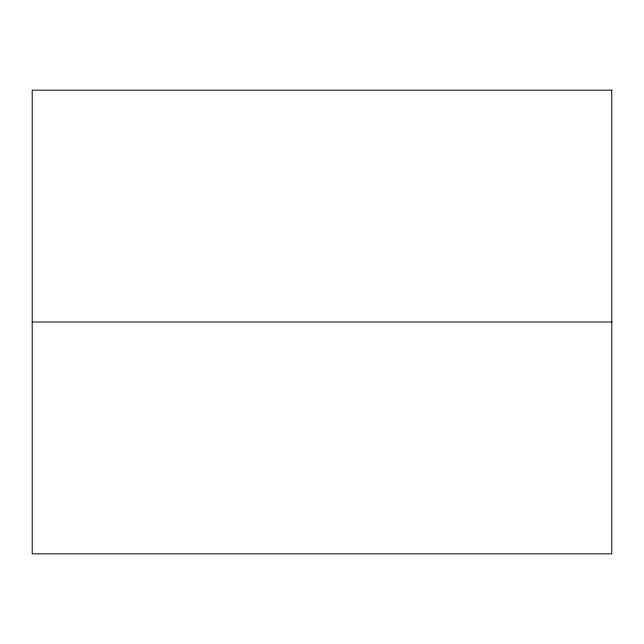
<?xml version="1.0" encoding="UTF-8"?>
<svg xmlns="http://www.w3.org/2000/svg" width="644" height="644" viewBox="0 0 644 644"><rect width="100%" height="100%" fill="white"/><g stroke="black" fill="none" stroke-linecap="round" stroke-linejoin="round"><path stroke-width="0.97" d="M32.2 322L611.8 322M611.8 90.16L32.2 90.16L32.2 553.84L611.8 553.84L611.8 90.16"/></g></svg>
